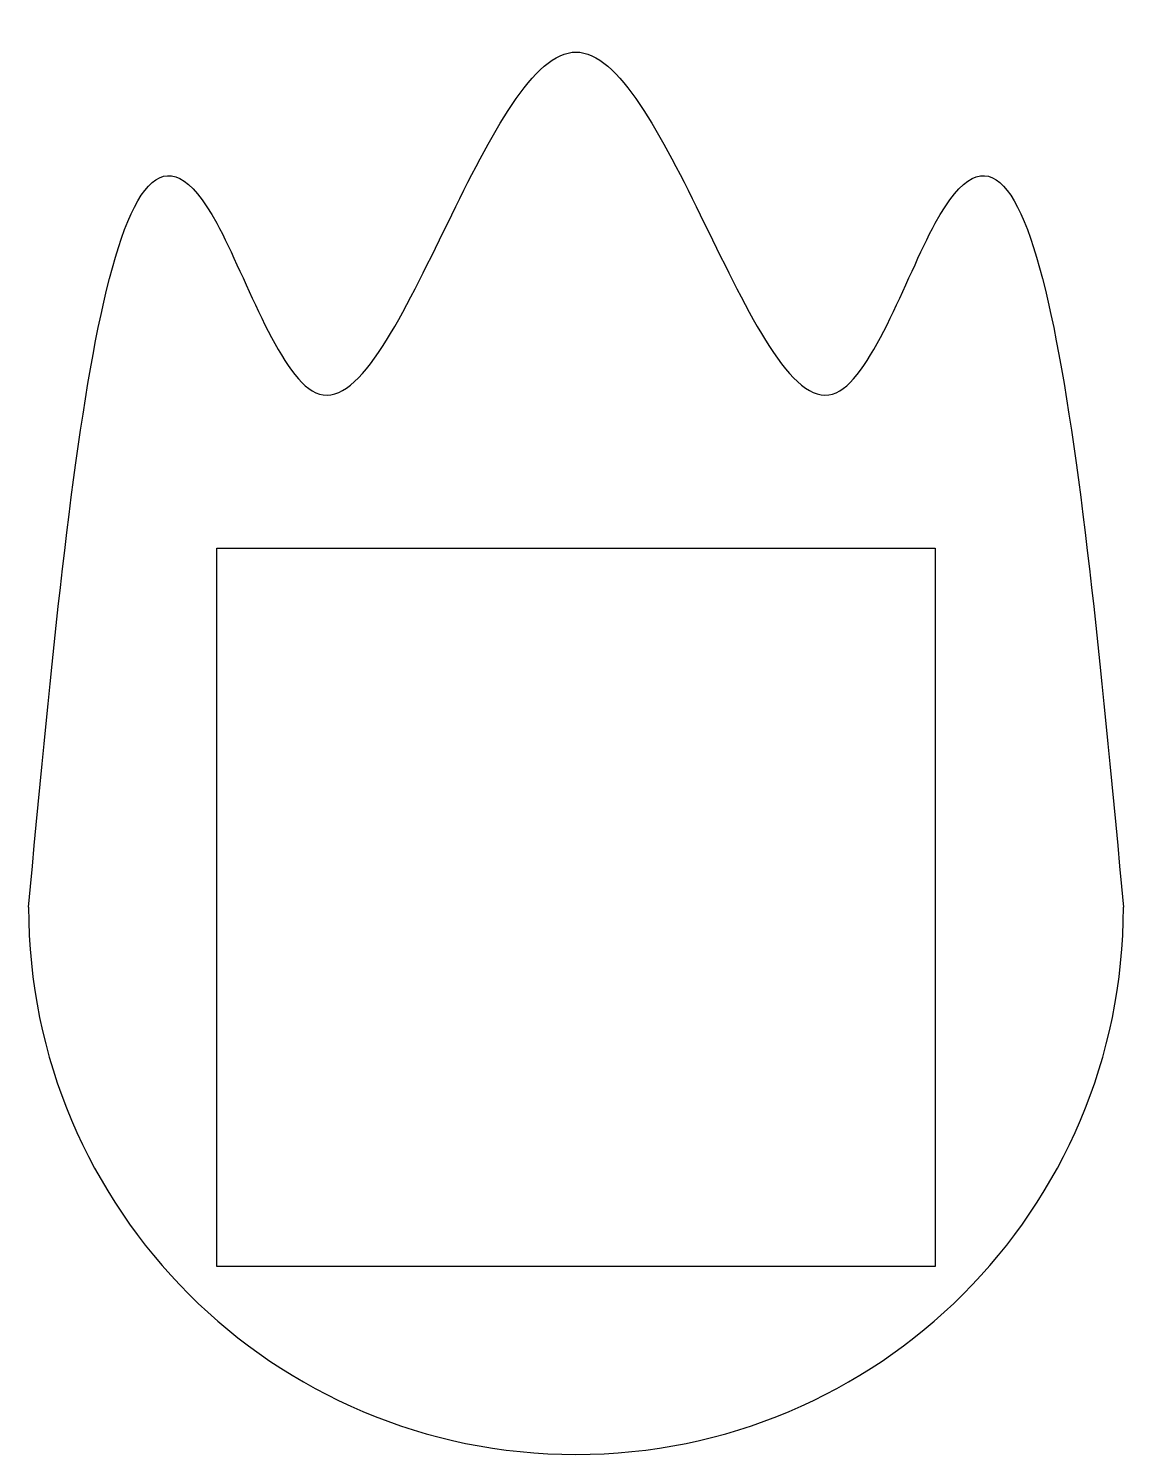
# Model space of a CAD drawing. Header units: inches. Extents: x 14 to 78, y 7.9 to 91.3.
import ezdxf

# ---------------------------------------------------------------- set-up
doc = ezdxf.new("R2010")
doc.units = ezdxf.units.IN
doc.header["$MEASUREMENT"] = 0

msp = doc.modelspace()

# ---------------------------------------------------------------- linework, layer by layer
msp.add_lwpolyline([(25.016, 60.925), (67.016, 60.925), (67.016, 18.925), (25.016, 18.925)], close=True)
msp.add_arc((46.016, 39.925), 32, 180, 0)
msp.add_spline([(14.016, 39.925), (25.016, 79.925), (31.016, 69.925), (38.516, 79.925), (46.016, 89.925), (53.516, 79.925), (61.016, 69.925), (67.016, 79.925), (78.016, 39.925)], degree=3)

doc.saveas('drawing.dxf')
